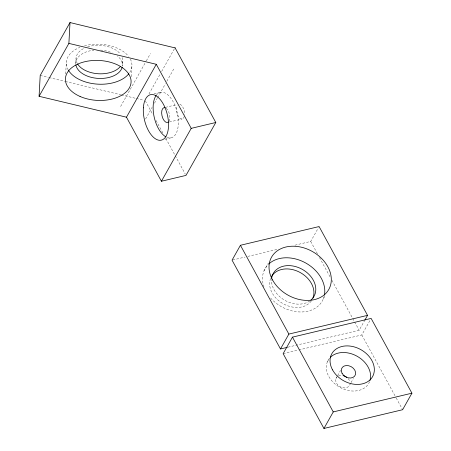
<?xml version="1.0" encoding="UTF-8"?>
<svg xmlns="http://www.w3.org/2000/svg" width="451" height="451" viewBox="0 0 451 451"><rect width="100%" height="100%" fill="white"/><g stroke="black" fill="none" stroke-linecap="round" stroke-linejoin="round"><path stroke-width="0.34" stroke-dasharray="2.25 1.69" d="M65.688 74.003L66.348 61.843M75.819 62.531L76.067 57.897M122.678 61.274L122.43 65.908A23.373 14.212 3.1 0 0 117.204 55.834M131.348 76.726L131.895 66.596M120.626 106.47L145.977 61.477M146.321 60.868L150.431 53.573M148.977 93.932L160.285 73.863M161.655 71.433L174.328 48.933M145.572 119.008L152.083 107.451M154.479 103.194L157.224 98.329M157.562 97.726L165.444 83.739M166.814 81.304L174.013 68.535M263.942 270.944L268.407 263.029M294.982 245.175L310.716 241.432L318.434 227.744M323.339 298.816L325.053 295.766M327.347 361.865L329.382 358.263M288.014 347.169L359.159 330.233L364.521 320.712M336.012 378.474L337.325 376.14M337.658 375.559L340.618 370.305M298.878 349.925L361.815 334.941L370.44 319.635M350.726 383.164L349.739 384.917A7.594 5.778 29.4 0 1 339.823 386.603A7.594 5.778 29.4 0 1 336.812 377.194M351.053 382.583L353.358 378.496M154.095 93.831L160.652 92.269M165.438 107.338L176.837 104.626M169.424 122.001L182.165 118.968M164.959 139.28L170.861 137.876M232.733 259.996L245.045 257.064M247.785 256.416L278.566 249.087M283.143 353.669L298.196 350.089M40.207 75.452L48.387 77.414M49.069 77.578L64.752 81.332M65.434 81.496L120.659 94.733M121.342 94.896L135.661 98.329M136.343 98.493L143.846 100.291M361.815 334.941L395.865 397.359M396.203 397.979L402.608 409.722M310.716 241.432L317.448 253.766M319.466 257.465L330.228 277.196M331.908 280.28L352.428 317.899M352.767 318.513L359.159 330.233M145.318 100.821L152.714 114.379M156.074 120.547L163.138 133.49M165.827 138.418L174.903 155.059M175.242 155.674L185.327 174.165M184.335 116.313A7.594 3.811 76.6 0 1 178.54 116.612A7.594 3.811 76.6 0 1 177.192 105.483M179.876 104.226A7.594 3.811 76.6 0 1 184.589 114.672M166.194 108.308A7.594 3.811 76.6 0 1 169.069 121.144M156.615 94.811A23.373 11.732 76.6 0 1 177.192 112.468A23.373 11.732 76.6 0 1 166.605 137.222M75.824 64.392A23.373 14.212 3.1 0 1 93.853 50.185M100.59 50.072A23.373 14.212 3.1 0 1 112.051 52.812M122.266 57.553A23.373 14.212 3.1 0 1 121.505 64.876M77.279 63.439A23.373 14.212 3.1 0 1 83.931 48.387M87.652 46.887A23.373 14.212 3.1 0 1 120.293 53.973M130.345 59.081A32.867 19.979 3.1 0 1 129.217 73.248M68.214 69.916A32.867 19.979 3.1 0 1 79.844 47.372M84.523 45.805A32.867 19.979 3.1 0 1 128.541 56.33M324.314 295.659A32.867 24.997 29.4 0 1 302.311 311.951A32.867 24.997 29.4 0 1 270.639 298.043M263.987 287.011A32.867 24.997 29.4 0 1 268.306 264.449M309.758 300.98A23.373 17.775 29.4 0 1 284.998 300.411A23.373 17.775 29.4 0 1 271.508 279.586M311.28 300.997A23.373 17.775 29.4 0 1 283.138 303.72A23.373 17.775 29.4 0 1 270.662 278.278M338.504 375.976A7.594 5.778 29.4 0 1 342.574 375.548M348.195 378.654A7.594 5.778 29.4 0 1 349.908 381.8M369.583 381.687A23.373 17.775 29.4 0 1 339.445 387.093A23.373 17.775 29.4 0 1 329.371 358.432"/><path stroke-width="0.68" d="M175.016 47.716L215.803 122.497L185.998 175.4L161.413 181.251L126.472 117.198L39.079 96.3L40.207 75.452L70.012 22.55L175.123 47.919M39.079 96.3L68.885 43.397L70.012 22.55M126.472 117.198L156.283 64.296L68.885 43.397M161.413 181.251L191.218 128.355L215.803 122.497M364.859 320.114L367.542 315.356L319.099 226.554L240.434 245.282L232.051 260.159L280.488 348.961L287.326 347.332M280.488 348.961L288.871 334.084L367.542 315.356M292.462 337.139L283.143 353.669L323.936 428.45L402.608 409.722L411.921 393.187L371.134 318.412L292.462 337.139L333.25 411.921L323.936 428.45M333.25 411.921L411.921 393.187M156.283 64.296L191.218 128.355M240.434 245.282L288.871 334.084M168.33 122.052A7.594 3.811 76.6 0 1 161.999 115.755A7.594 3.811 76.6 0 1 165.122 107.733M166.053 136.946A23.373 11.732 76.6 0 1 154.315 117.677A23.373 11.732 76.6 0 1 156.243 95.296M120.344 66.556A23.373 14.212 3.1 0 1 98.414 73.761A23.373 14.212 3.1 0 1 77.634 64.036M128.817 73.767A32.867 19.979 3.1 0 1 98.014 84.168A32.867 19.979 3.1 0 1 68.546 70.474M122.21 67.131A23.373 14.212 3.1 0 1 98.673 78.423A23.373 14.212 3.1 0 1 75.915 65.012M268.785 263.987A32.867 24.997 29.4 0 1 305.733 263.001A32.867 24.997 29.4 0 1 324.449 294.999M271.649 278.222A23.373 17.775 29.4 0 1 302.277 269.343A23.373 17.775 29.4 0 1 310.857 300.14M271.541 276.491A23.373 17.775 29.4 0 1 299.65 272.235A23.373 17.775 29.4 0 1 312.898 298.094M343.2 375.672A7.594 5.778 29.4 0 1 346.757 377.34M330.256 357.44A23.373 17.775 29.4 0 1 357.485 356.459A23.373 17.775 29.4 0 1 370.023 380.424M143.367 107.834A23.373 11.732 76.6 0 0 161.03 140.216A23.373 11.732 76.6 0 0 163.375 104.187A23.373 11.732 76.6 0 0 143.367 107.834M80.069 96.469A32.867 19.979 3.1 0 0 131.021 82.809A32.867 19.979 3.1 0 0 83.649 62.018A32.867 19.979 3.1 0 0 80.069 96.469M272.505 279.891A32.867 24.997 29.4 0 0 326.411 292.784A32.867 24.997 29.4 0 0 301.572 247.249A32.867 24.997 29.4 0 0 272.505 279.891M342.072 373.298A7.594 5.778 29.4 0 0 354.531 376.275A7.594 5.778 29.4 0 0 348.792 365.755A7.594 5.778 29.4 0 0 342.072 373.298M332.522 369.848A23.373 17.775 29.4 0 0 370.857 379.015A23.373 17.775 29.4 0 0 353.195 346.633A23.373 17.775 29.4 0 0 332.522 369.848"/></g></svg>
